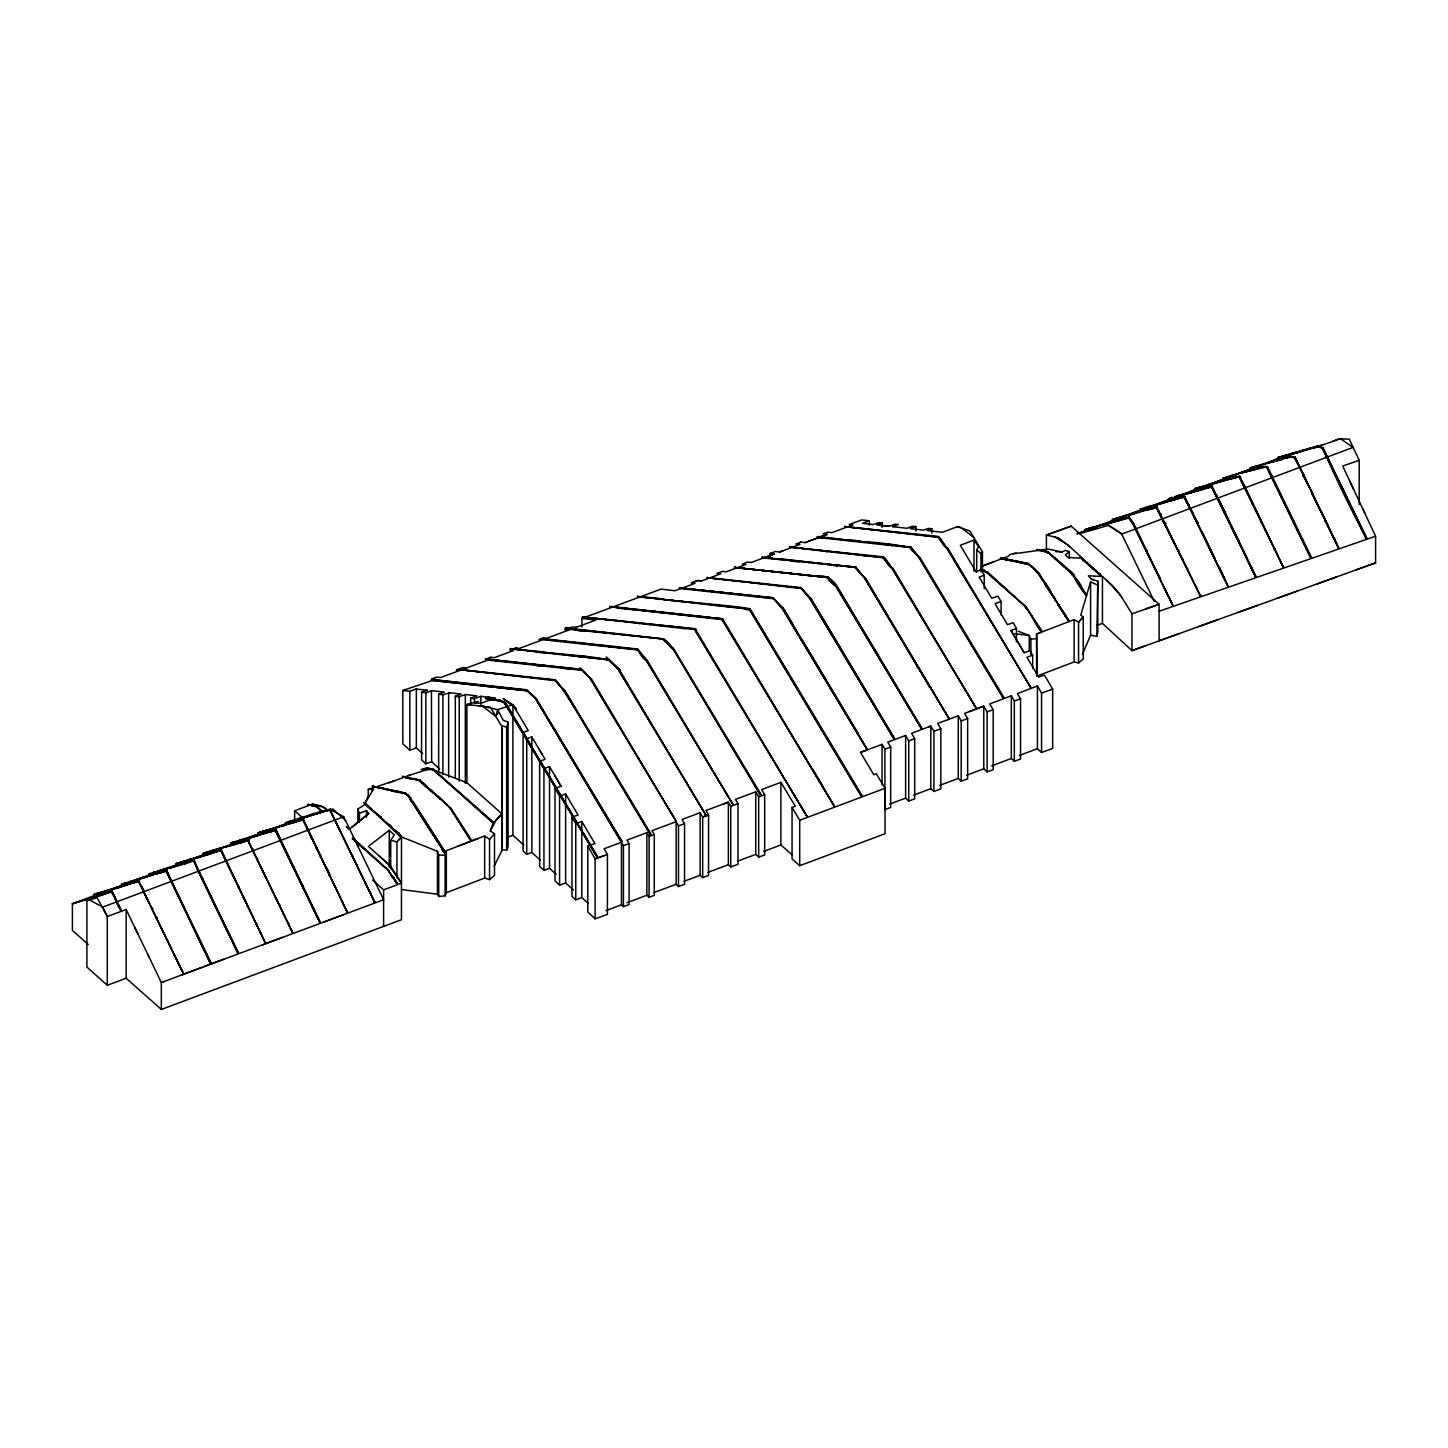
<?xml version="1.0" encoding="UTF-8"?>
<svg xmlns="http://www.w3.org/2000/svg" width="1448" height="1448" viewBox="0 0 1448 1448"><rect width="100%" height="100%" fill="white"/><g stroke="black" fill="none" stroke-linecap="round" stroke-linejoin="round"><path stroke-width="1.5" d="M478.709 672.234L478.474 671.293M500.139 701.013C461.822 695.257 510.8 700.47 504.972 703.782M497.895 674.334L497.623 673.374M536.231 678.515L535.959 677.555M617.717 668.741C581.553 633.048 645.862 693.936 607.961 659.437M726.86 593.59L726.606 592.63M745.014 582.349L744.761 581.39M763.711 584.395L763.458 583.435M772.508 572.141L772.255 571.182M782.409 586.44L782.155 585.481M864.365 542.511C861.433 540.719 894.755 543.959 891.715 545.552M514.927 663.039L515.216 662.08M517.063 676.433L516.809 675.474M524.393 664.071L524.683 663.112M534.384 665.103L534.131 664.143M607.961 659.944C592.485 655.763 552.557 653.844 540.014 651.564L510.275 648.74L608.576 659.98M551.76 640.559L551.507 639.6M570.874 642.641L570.621 641.699M575.453 628.993C577.571 631.491 565.173 624.939 565.39 628.903L663.745 638.948L575.453 628.993C575.29 631.69 587.906 631.256 585.209 630.061M588.811 656.885C564.231 656.216 592.829 655.654 588.503 657.845M589.988 644.74L589.734 643.781M605.59 619.997L605.336 619.038M609.101 646.822L608.848 645.862M614.748 634.224L614.495 633.265M722.679 619.69L609.916 606.748L722.86 619.092L621.826 608.558L621.572 607.599L621.283 608.558L621.572 607.599M628.215 648.903L627.961 647.944M633.029 609.771L632.776 608.83M639.238 623.672L638.966 622.712M644.233 611.002L643.98 610.042M649.12 597.391C669.32 601.192 727.819 604.703 749.865 608.703M653.79 638.477L653.537 637.518M655.437 612.214L655.184 611.273M660.016 599.562L660.306 598.603L637.482 596.54L738.914 608.124C735.892 605.698 748.254 611.146 750.1 609.662M666.641 613.445L666.388 612.486M677.845 614.676L677.61 613.717M694.587 629.663L695.293 629.066L807.169 816.726L694.587 629.663C697.121 627.02 681.736 630.151 683.836 627.618L582.458 616.957L684.071 628.559C675.637 626.151 715.584 632.36 683.836 627.618M689.393 589.499L689.158 588.54M726.317 580.304L726.063 579.345M744.489 569.082L744.236 568.123M753.829 570.096L753.575 569.136M763.168 571.109L762.915 570.15M764.309 597.662L764.055 596.721M855.316 567.96L856.148 567.435L781.124 558.928C771.983 559.996 770.336 556.43 762.173 557.842L855.895 567.182L855.316 567.96L865.126 578.567L855.895 567.182M781.848 573.155L781.594 572.195M791.187 574.168L790.934 573.209M800.527 575.2L800.273 574.241M808.925 549.679L808.672 548.72M809.866 576.214L809.613 575.254M828.292 577.299C825.487 580.739 840.854 588.449 837.179 588.576L921.67 728.76L838.066 588.123C833.867 578.729 823.043 574.53 818.953 576.268L734.462 567.471L828.727 577.661L734.462 567.471M845.777 540.484C842.32 538.837 863.334 540.719 863.822 542.511M845.614 553.733L845.904 552.774M846.392 566.059C844.401 567.67 854.917 565.625 855.714 567.598M854.736 528.23L854.483 527.289M873.307 530.258L873.035 529.316M891.552 544.973L892.258 545.552L883.135 543.941C888.764 542.801 910.104 548.267 910.593 546.62M891.316 532.285L891.606 531.344M901.308 545.606C899.353 546.837 912.656 547.109 910.593 547.163M590.513 679.148L591.128 678.46L675.999 821.034L590.44 679.058C592.884 679.42 579.978 668.705 580.974 669.682L562.222 668.198L562.512 667.238L562.765 668.198M459.885 683.456L460.174 682.515M488.338 686.569L488.628 685.61M507.307 688.651L507.596 687.691M529.95 651.455L530.24 650.496M560.774 641.609L561.064 640.649M593.825 618.785L594.133 617.825M594.676 632.088L594.965 631.129M598.277 658.912L598.567 657.953M616.251 621.228L616.54 620.269M623.961 635.292L624.251 634.333M671.22 600.793L671.51 599.834M672.324 627.346L672.614 626.387M688.524 615.889L688.814 614.947M704.796 604.449L705.086 603.508M707.583 591.544L707.873 590.585M716.941 592.558L717.249 591.617M799.767 560.973C802.192 562.747 787.911 561.1 790.445 559.942M799.061 548.665L799.35 547.706M827.007 551.706L827.297 550.747M854.537 541.498L854.827 540.538M854.935 554.765L855.225 553.806M863.479 529.262L863.768 528.303M873.542 556.792L873.85 555.833M440.916 681.393L441.206 680.433M450.4 682.424L450.708 681.465M468.591 671.202L468.881 670.243M469.369 684.506L469.659 683.546M478.854 685.538L479.143 684.578M487.759 673.284L488.048 672.324M496.012 660.976L496.32 660.016M497.822 687.601L498.112 686.642M505.479 662.008L505.768 661.048M506.927 675.383L507.216 674.424M516.791 689.682L517.081 688.723M520.194 650.387L520.484 649.446M526.095 677.483L526.384 676.524M543.597 665.175C546.33 666.714 534.059 665.99 534.565 664.505M545.263 679.564L545.552 678.605M549.48 653.591L549.769 652.632M552.756 667.166L553.046 666.207M559.236 654.659L559.525 653.7M562.222 668.198L562.512 667.238M568.992 655.727L569.281 654.768M571.67 669.229L571.96 668.27M579.888 643.69L580.177 642.731M599.001 645.772L599.291 644.831M604.431 633.156L604.739 632.197M618.115 647.871L618.405 646.912M627.473 622.459L627.762 621.5M633.735 636.36L634.025 635.401M643.491 637.41L643.781 636.468M649.899 624.903L650.188 623.943M661.121 626.133L661.41 625.174M682.406 602.006L682.696 601.065M693.61 603.237L693.9 602.278M698.226 590.531L698.515 589.571M699.728 617.12L700.018 616.16M610.368 606.368L711.656 617.753C707.891 618.133 724.995 617.88 721.973 619.563L834.482 806.482L722.679 618.966L721.973 619.563M716.416 579.291L716.706 578.331M715.982 605.68L716.271 604.721M727.186 606.893L727.475 605.934M735.113 581.336L735.403 580.376M735.674 594.603L735.964 593.644M745.05 595.635L745.34 594.676M753.811 583.381L754.1 582.422M754.408 596.648L754.698 595.689M772.508 585.408L772.816 584.449M780.816 559.887L781.124 558.928M791.223 587.454L791.513 586.494M808.799 562.946L809.088 561.987M817.686 550.692L817.975 549.733M818.12 563.96L818.428 563M826.645 538.457C829.867 538.131 818.482 535 817.342 537.443L910.846 547.579M827.46 564.973L827.749 564.014M835.93 539.471L836.238 538.511M836.311 552.72L836.6 551.76M836.781 565.987L837.071 565.028M864.239 555.779L864.528 554.819M873.126 543.525L873.416 542.566M882.031 531.289L882.321 530.33M900.602 533.317L900.891 532.357M909.887 534.312L910.177 533.371M919.172 535.326L919.462 534.384M928.44 536.339L928.747 535.398M662.931 639.491C663.6 634.658 685.483 663.618 663.564 639.545M1028.225 564.304L1000.55 558.584C1012.985 558.023 1005.98 562.096 1004.677 558.711L1028.424 563.725L1027.7 564.322L1010.577 560.159L1028.008 563.363L1031.555 566.548L1027.99 563.887M1017.51 562.168L1017.817 561.209M1042.18 550.349L1047.501 551.742L1036.804 549.679M406.309 776.942C388.607 774.933 443.884 784.617 402.435 776.581M380.046 787.404C381.657 788.907 374.67 787.404 376.408 786.626M387.322 788.997C388.933 790.481 381.928 788.979 383.684 788.201M408.734 797.178C411.666 792.056 388.317 792.201 390.942 789.775M394.272 791.513L394.58 790.572M397.91 792.309L398.218 791.35M409.386 778.644L409.712 777.685M409.929 778.644L420.354 780.273L405.983 777.902M416.517 779.169C415.467 779.115 429.839 786.264 426.364 786.879M1007.88 560.014L1007.645 559.073M1011.265 560.738L1000.405 558.005M1020.912 562.892L1021.22 561.933M1024.84 563.598L1025.039 563M1039.266 550.204L1039.718 549.842M1041.727 550.729C1057.167 554.095 1044.189 552.267 1044.623 550.874M773.069 598.169L782.391 608.757L783.223 608.214L773.069 598.169L782.879 608.721L867.062 749.25L783.042 608.088L782.336 608.667L867.062 749.25M782.391 608.757L783.223 608.214L792.581 623.853L791.694 624.305M1058.959 604.649L1058.09 605.119L1058.959 604.649L1058.09 605.119L1068.733 621.011L1038.614 572.756C1017.817 552.068 1051.339 586.15 1051.447 594.151L1052.171 594.024M450.165 808.744C445.278 800.943 423.721 786.771 419.468 780.273C439.124 798.174 453.369 809.649 450.219 808.274M554.747 680.542C554.131 676.107 571.236 701.52 573.861 707.203L574.747 706.751M800.454 588.413L800.853 587.526L809.812 598.712L894.357 738.969L810.645 598.169L801.016 587.616L706.914 577.68L801.106 588.467M1037.818 572.811L1068.733 621.011M554.783 680.089L564.811 691.239L555.308 679.764L458.853 669.555L555.399 680.614M882.755 557.733C882.737 554.656 886.809 565.064 892.059 568.557L976.26 708.253L892.71 567.888C892.24 571.091 886.14 557.046 883.316 556.973M864.655 578.603L865.488 578.078L948.965 718.516L864.746 578.223L929.869 687.492L930.756 687.022M637.699 649.12L647.509 660.777L646.623 661.229L647.509 660.777L646.677 661.302L733.086 804.708L647.328 660.632C641.808 660.451 636.975 646.043 637.12 649.88M919.498 558.512C922.521 558.258 910.249 550.765 910.195 547.507M937.616 537.28C937.634 534.185 941.743 544.937 946.901 548.466L1030.849 687.746L947.553 547.815C947.046 550.964 941.073 536.737 938.195 536.52M946.974 548.032L1030.849 687.746M1024.225 605.391C1037.003 621.427 1015.989 593.517 1027.519 610.26M1168.482 596.576L1132.897 524.122L1128.535 517.714L1129.404 517.244L1084.552 529.787L1093.765 526.909L1094.109 527.868M1202.093 531.724L1215.288 558.928M1082.38 654.369L1090.597 635.238L1096.86 636.269L1097.783 632.143L1097.783 581.155L1091.394 579.164L1088.407 575.779L1102.453 576.467L1112.281 585.444L1122.128 597.934M330.56 810.011C322.325 812.419 325.185 809.848 329.8 809.83L374.688 902.249L329.8 809.83M94.79 894.973L108.256 890.339L94.79 894.973L94.446 894.013L139.388 880.945L116.455 888.258L116.673 887.298L117.017 888.239M115.369 900.113C114.32 892.131 117.505 908.421 121.397 910.34L111.713 890.828L100.039 894.538M88.274 944.53L72.4 930.394L72.4 903.751L107.966 892.964C110.356 888.04 114.302 895.371 115.261 897.579M110.012 892.348L109.668 891.389L110.012 892.348L101.27 894.828L107.08 892.692L104.129 893.307M165.814 871.099C167.099 867.967 175.914 894.574 166.719 870.682L135.117 879.751L120.691 886.321L139.388 880.945L138.483 881.343L183.371 973.509L142.918 890.375L143.841 889.977L138.483 881.343M157.814 873.379L157.126 873.977M176.131 866.411L175.787 865.47M176.004 863.66L212.494 852.89L176.004 863.66L181.362 862.302C220.567 851.569 211.535 852.763 221.236 850.791M189.471 862.375L189.127 861.433L157.56 871.207L189.597 861.795M213.001 851.297L212.657 850.356M203.462 856.166C201.037 853.958 218.087 852.039 221.381 850.211C234.178 879.117 211.517 831.134 225.689 859.352L265.364 942.956L225.381 859.587M225.779 847.279L226.467 846.682C279.717 830.881 219.517 848.546 244.133 841.885L221.128 848.039L248.712 839.985L247.807 840.383L292.695 932.784L247.807 840.383M235.228 844.582L234.884 843.641M235.879 842.41C237.49 841.27 230.214 841.976 231.427 843.75L271.591 831.062L231.083 842.808M262.559 834.338C261.563 831.894 237.671 841.903 230.648 843.17M267.663 830.808L267.319 829.867M285.093 824.491C287.138 824.527 280.84 827.985 280.659 825.831L298.922 820.817L257.979 832.926L298.469 820.98M286.215 822.681L285.528 823.26L321.8 811.912L318.705 813.396M290.541 821.921L290.197 820.962M308.334 816.545C305.474 815.912 323.357 809.957 326.108 811.151M312.768 815.188L312.424 814.247L285.31 822.681M1111.684 522.837C1113.023 520.719 1105.711 525.063 1106.942 523.144L1084.552 529.787M1113.078 519.452C1110.435 520.321 1119.847 517.099 1116.77 518.8M1115.521 521.588L1129.404 517.244L1106.525 523.506L1107.286 524.104M1125.784 515.325C1127.811 516.502 1116.897 518.529 1112.372 520.049M1134.345 513.769C1133.187 513.497 1141.277 511.18 1138.743 512.52M1183.758 497.026L1184.645 496.574L1157.368 504.121L1184.645 496.574L1183.758 497.026L1188.156 505.008L1189.043 504.556L1188.138 504.972L1228.139 586.494L1184.645 496.574L1139.992 509.714M1112.173 519.47L1147.757 509.062C1132.77 514.583 1153.061 507.379 1156.119 506.909C1155.395 509.135 1135.558 512.501 1156.554 506.547M1144.608 507.506C1147.051 508.61 1172.301 499.795 1184.518 497.171M1184.174 496.212C1165.188 502.474 1159.776 503.524 1139.793 509.135M1167.613 499.397L1212.139 486.836L1211.795 485.894L1202.582 488.772L1212.139 486.836M1176.627 495.922C1219.415 485.931 1156.789 500.447 1181.369 495.632M1211.795 485.894L1176.192 496.302L1176.971 496.881M1208.428 485.297L1208.646 484.356L1208.99 485.297L1195.034 488.483L1239.904 476.338L1283.399 567.345L1238.999 476.736C1242.221 476.428 1217.442 481.894 1229.642 478.854M1207.18 488.103L1212.284 486.256L1211.379 486.673L1255.76 576.919L1212.139 486.184M1208.646 484.356L1208.99 485.297L1226.709 479.686L1195.234 489.062M1195.034 488.483L1239.904 476.338L1238.999 476.736M1222.655 478.148L1262.656 466.491L1267.525 466.745L1311.49 557.48L1310.585 557.896L1301.788 539.742L1266.62 467.161L1267.525 466.745L1244.628 471.885L1254.185 469.948L1253.859 469.007M1240.665 472.772C1237.588 475.161 1259.271 467.704 1245.063 471.505M1294.24 457.586L1295.145 457.17L1290.023 457.116L1290.313 456.156L1285.661 458.364L1290.62 457.116L1290.277 456.156L1290.059 457.116L1295.145 457.17L1290.747 456.518L1267.851 462.799L1277.082 459.939L1277.426 460.88L1276.647 460.301L1281.48 458.672L1281.824 459.631L1250.257 467.831L1290.313 456.156L1295.145 457.17L1338.64 548.195L1294.729 456.808M1322.567 448.174L1317.626 446.78L1317.97 445.839L1318.169 446.78L1299.888 451.233L1318.241 446.78L1317.897 445.839L1322.567 448.174L1317.97 445.839L1277.896 457.496L1318.368 446.201L1322.766 447.595L1366.749 538.33C1351.708 511.542 1334.368 475.722 1322.766 447.595L1366.749 538.33M1278.095 458.093L1300.648 451.812C1249.715 464.699 1321.572 446.979 1340.142 438.545L1353.102 447.36L1121.729 534.113L1108.426 525.425M1291.996 453.731L1291.507 453.369M1309.445 449.296L1309.101 448.355M101.831 894.81L101.975 894.231M102.862 894.502L102.518 893.561M103.677 892.276L103.822 891.697M105.921 893.579L105.595 892.638M108.998 892.656L108.654 891.715M107.966 892.964C108.075 889.85 112.365 892.692 110.139 891.751M112.003 889.597L121.469 886.9L121.125 885.959M126.7 882.791L121.342 884.149L135.46 880.692L135.117 879.751M138.918 880.583L121.161 886.484M126.266 882.954L148.927 876.076L139.334 879.352L140.04 878.755M134.809 882.864L134.935 882.284M152.891 874.357C154.031 875.316 146.845 876.637 148.022 876.076M166.23 870.339C159.479 872.022 164.022 873.216 157.343 873.017M162.791 870.447L162.447 869.506M193.905 860.384L238.033 953.146L197.58 870.013C193.742 858.139 194.865 859.026 184.457 863.732C210.883 854.447 177.181 867.261 171.805 867.171C167.787 868.185 150.049 874.031 149.108 873.542M171.678 867.75L171.335 866.809M176.783 864.239C180.529 862.284 198.032 856.655 199.01 857.506M180.566 865.071L180.24 864.13M185.67 861.542L185.326 860.601M190.122 860.202L189.779 859.261M212.44 851.315C190.774 857.705 209.725 850.863 221.544 847.659C217.254 850.193 212.639 850.537 203.535 853.994M207.897 854.827L207.553 853.886M234.667 844.582L235.372 843.985L207.77 852.058C210.431 852.51 204.91 851.424 203.335 853.415M230.775 845.922L230.449 844.98M239.68 843.243L239.336 842.284M240.332 841.053L239.988 840.111L240.332 841.053L239.988 840.111L249.364 837.777L230.865 843.75M244.766 839.713L244.441 838.772M253.672 837.016L253.328 836.075M279.573 839.46C281.745 840.021 277.002 833.125 276.043 829.794L253.798 836.437M280.659 825.831C273.762 830.247 268.966 828.111 258.197 833.505M263.21 832.166L262.866 831.206M267.011 832.998C261.744 832.546 287.066 826.645 270.903 831.659L248.658 838.374M302.904 819.242L347.357 912.421L303.374 819.604L257.979 832.926M294.342 822.754L293.998 821.794M294.976 820.564L294.65 819.622M299.428 819.224L299.084 818.283M303.881 817.885L303.537 816.944M317.221 813.848L316.877 812.907M1084.751 530.366L1116.209 520.99M1102.905 525.352C1101.132 522.819 1094.326 530.131 1085.312 530.366M1130.526 515.017C1131.865 513.696 1125.784 515.271 1126.254 515.687M1151.938 508.755L1157.024 506.909L1156.156 507.361L1200.501 596.069L1156.843 506.764M1168.174 499.397C1171.052 495.886 1172.898 498.908 1172.228 497.189M1171.323 500.936L1170.998 499.994M1213.515 483.451L1213.044 483.089M1222.854 478.745L1236.61 474.962L1236.266 474.021M1231.868 475.27C1233.461 476.193 1227.759 477.243 1223.415 478.727M1266.62 467.161C1263.651 464.917 1251.977 471.451 1249.461 470.256M1259.977 465.315L1259.525 465.478M111.17 891.443L110.736 891.606M244.115 841.885L243.789 840.944L243.554 841.903M540.122 859.949L531.85 852.474L526.728 854.302L523.108 850.953L523.108 732.398L528.23 730.534L512.918 704.742L503.162 698.569L516.465 708.995L512.918 704.742L497.659 709.647L495.976 716.669L482.691 706.244L466.908 704.524L466.908 783.259M1089.71 529.117L1089.367 528.176M1121.729 517.533L1121.385 516.592M1139.305 512.52L1138.544 511.94L1143.848 510.673L1121.168 517.533L1121.856 516.936M1162.527 503.433L1162.201 502.492M1175.722 499.669L1175.378 498.727M1230.963 479.016L1230.637 478.075M1282.711 455.885C1282.819 457.206 1283.507 455.704 1278.656 458.075M1304.702 449.604C1306.53 449.604 1301.082 453.079 1300.304 450.853M1120.48 520.339L1120.137 519.38M1124.861 519.072L1124.535 518.131M1180.12 498.42L1179.776 497.479M1189.822 492.157L1190.166 493.116L1202.021 489.171M1227.813 477.478L1227.47 476.537M1255.579 466.564L1250.475 468.41M1074.307 575.815C1071.049 576.195 1096.697 611.11 1081.873 587.526C1080.841 583.236 1070.742 572.684 1071.828 572.467C1069.674 576.051 1078.869 578.766 1071.828 572.467M1252.611 503.832L1252.954 503.488M1096.86 636.269L1097.783 581.155M152.239 908.747L152.583 908.421M179.57 898.575L179.914 898.231M206.919 888.384L207.245 888.04M220.585 915.806L220.73 915.86M234.232 878.194L233.798 878.321M252.676 849.505L253.02 849.18M311.791 838.392L303.229 819.55M370.254 892.982L370.598 892.656M445.115 895.841L445.115 855.297L446.328 850.7L484.664 835.949L489.551 839.315L489.551 879.624L484.664 878.067L446.328 892.692L445.115 895.841L438.726 896.475L437.477 894.212L437.477 851.279L401.494 836.926L396.951 841.885L396.951 877.651M1165.35 523.506L1165.676 523.162M1155.305 569.354L1160.174 578.15L1159.269 578.548M1164.083 587.508L1163.649 587.616M1196.935 523.108L1197.84 522.71L1196.935 523.108L1197.84 522.71L1188.138 504.972M1206.148 541.136L1205.732 541.262M1210.546 550.204L1210.89 549.86M1218.908 568.467L1219.813 568.069L1218.908 568.467L1219.813 568.069L1228.139 586.494M1283.399 567.345L1244.158 485.351M1257.009 512.918L1257.353 512.556M1251.362 567.851L1251.706 567.507M1280.231 494.257L1280.575 493.913M1289.028 512.411L1289.372 512.067M1297.824 530.547L1298.168 530.203M1316.666 502.836L1316.992 502.474M1331.092 466.021L1331.418 465.677M1338.64 548.195L1321.39 511.56M1366.279 538.62L1335.834 474.763M1325.445 520.972L1325.029 521.099M1339.889 484.175L1340.215 483.831M1334.242 539.127L1334.585 538.783M1146.508 551.217L1146.852 550.874M1182.926 559.779L1183.269 559.435M1238.185 540.629L1238.511 540.285M1284.629 503.325L1284.973 502.981M1293.426 521.479L1293.77 521.135M1335.49 475.107L1327.038 456.609M1361.88 529.552L1361.446 529.66M112.745 893.615L112.057 891.135M117.849 904.24L119.351 906.086L118.446 906.484M147.805 899.498L147.37 899.624M184.023 907.824L183.588 907.95M178.918 964.259L179.262 963.915M202.467 879.135L202.81 878.791M206.25 954.069L206.593 953.725M229.146 934.648L229.472 934.304M233.581 943.897L233.924 943.553M257.129 858.773L257.473 858.429M261.563 868.022L261.147 868.148M256.477 924.457L256.821 924.114M260.93 933.707L261.255 933.363M288.894 857.831L289.238 857.488M283.808 914.285L283.374 914.394M307.338 829.143L307.682 828.799M288.261 923.534L288.586 923.191M316.225 847.659L321.166 856.619L320.243 857.035M342.923 903.172L343.248 902.828M357.24 864.89L357.385 864.945M365.801 883.733L366.145 883.389M494.184 866.194L502.275 849.759L506.655 850.157L506.655 727.312L508.085 722.1L503.198 720.271L497.659 709.647L482.691 706.244M1353.084 511.397L1353.409 511.054M1246.963 558.783L1256.23 576.63M1262.964 467.451L1262.692 467.016M388.517 870.556L352.932 838.102L352.443 838.953L352.932 838.102L388.517 870.556L353.927 840.274M380.39 817.903L381.204 817.342L380.39 817.903L380.896 817.052L376.733 814.138L400.499 836.926L401.368 836.455L364.389 802.373C364.516 806.283 377.711 813.577 376.733 814.645M391.394 827.677C393.784 828.166 386.978 822.156 387.738 824.419M396.897 832.564C392.028 827.224 399.576 834.084 396.897 832.057M1061.42 564.503C1054.633 557.48 1065.185 566.892 1061.42 563.996M1083.339 560.34C1077.203 552.865 1089.53 566.041 1100.571 574.404C1102.67 578.259 1089.819 565.86 1085.385 562.168C1079.285 557.969 1081.801 556.503 1081.276 558.512M1087.448 563.996C1089.385 564.195 1084.896 560.394 1085.385 562.168M1096.679 572.213C1098.634 572.413 1094.145 568.611 1094.634 570.385M1098.742 574.041C1098.996 572.774 1101.24 574.784 1099.774 574.965M321.8 810.428L321.311 811.278L322.108 810.717L321.311 811.278L316.804 806.771L307.899 804.545L317.673 806.771L312.804 805.142L313.021 806.102M368.371 805.939C368.371 807.912 372.896 808.708 371.231 809.758M378.562 816.274L379.068 815.423L380.39 817.396M389.566 826.048L390.055 825.197L391.394 827.17M422.943 783.857C424.463 783.332 422.327 783.296 420.047 779.965M429.766 789.92C429.205 787.803 435.359 793.269 433.169 792.943M436.572 795.966C436.011 793.848 442.165 799.332 439.975 798.988M1056.515 560.141C1059.248 559.924 1052.587 558.856 1054.868 557.408M1063.882 566.693C1063.484 564.847 1068.262 569.046 1066.343 568.865M1086.416 563.091L1086.905 562.24L1087.448 563.489M1089.276 564.358C1088.842 565.896 1092.045 565.679 1090.525 566.729M1095.647 571.308L1096.154 570.458L1096.679 571.707M1041.528 632.143L1036.605 634.043L1036.605 676.234L1074.126 661.953L1078.561 662.985L1083.231 659.021L1083.231 616.957L1080.751 615.183L1090.597 581.879L1096.86 584.739M431.432 680.361L431.721 679.402L431.432 680.361L526.276 690.714C525.171 688.108 538.222 699.909 535.688 699.275M489.044 698.877L488.754 699.837M541.95 638.568L541.661 639.527L541.95 638.568L637.518 648.994M637.627 597.119L637.916 596.16M734.896 567.091L734.607 568.05M738.914 608.124L738.661 607.164L738.371 608.124M773.413 597.734L773.123 598.694L773.413 597.734L679.329 587.888L773.576 597.843M817.342 537.443L817.631 536.484M819.206 577.227L818.953 576.268M486.854 658.985L486.564 659.944L486.854 658.985L581.426 669.302M540.249 652.523L540.014 651.564M679.492 588.485L679.782 587.526M772.056 558.874L771.784 557.914M1091.557 567.652C1098.833 571.833 1090.706 566.783 1091.557 567.145M1092.57 568.557C1092.19 566.277 1099.086 575.146 1101.295 575.833M175.136 889.325L174.701 889.434M174.466 955.01L174.05 955.119M229.798 868.945L230.123 868.601M284.46 848.582L320.026 922.593L275.138 830.193L276.043 829.794L275.138 830.193M311.139 904.095L310.705 904.222M405.494 793.033C407.159 794.319 400.082 792.708 401.856 792.146L372.317 786.21L402.273 792.49L398.435 792.309M501.949 850.41L501.949 726.625L502.275 725.647L506.655 727.312M1000.858 557.643L1000.55 558.584M1004.242 558.349C1004.17 560.557 1004.767 557.444 1001.274 558.005M402.58 777.16L402.906 776.219M408.662 797.106C409.766 795.061 409.585 801.559 412.3 802.482L437.73 842.193L438.599 841.722M442.237 847.388C440.518 845.904 443.269 853.813 445.875 853.071L413.169 802.011C411.992 803.803 412.173 797.812 409.332 796.454M392.535 876.818L397.313 884.022L388.082 870.158L392.408 877.18L393.277 876.692L392.408 877.162L393.277 876.692L396.861 884.113M312.804 805.142L312.478 806.102M489.551 879.624L494.51 875.37L494.51 833.776L490.293 830.971L493.008 823.423L501.949 813.848L466.908 782.698L427.504 767.639L421.241 769.485L432.699 769.63M399.214 833.342C398.381 834.718 400.535 833.577 397.259 832.184M1027.501 610.223C1029.781 610.676 1036.804 627.599 1041.094 631.509L1041.963 631.038L1024.75 605.083M1065.746 615.291L1064.877 615.762L1065.746 615.291L1044.515 583.852L1045.384 583.381M983.355 570.403C995.735 575.815 979.898 570.132 984.206 570.385C981.002 571.037 989.943 572.376 986.794 572.63L1024.605 605.753L987.301 571.779M470.564 840.582L471.433 840.111L470.564 840.582L450.545 808.364M506.655 850.157L508.085 846.736L508.085 722.1M412.445 802.138L444.988 853.542M1049.71 553.607C1043.212 548.846 1052.877 555.851 1046.777 552.34M861.343 796.346L862.23 795.893L861.343 796.346L749.412 609.536L750.281 609.065L749.412 609.536M617.644 668.65L618.513 668.198L617.644 668.65L705.918 815.152L618.332 668.053M620.975 841.65L621.844 841.179L620.975 841.65L535.76 698.859L621.844 841.179M801.07 639.926L801.939 639.473L858.121 733.249L857.252 733.702M760.471 795.441L761.358 794.97L760.471 795.441L673.049 648.505M1003.102 698.099L1003.989 697.628L1003.102 698.099L919.444 558.457L920.331 558.005L919.444 558.457M364.806 803.332L368.607 795.73M504.845 703.656L505.732 703.185L597.409 857.288L504.845 703.656L505.732 703.185L499.94 700.072M809.921 598.314L893.905 739.059M650.532 835.17L651.401 834.718L650.532 835.17L564.43 690.895M490.293 830.971L496.121 820.075L501.949 813.848M976.694 572.231L976.694 549.806L978.468 546.62L973.979 539.995L960.295 545.317L976.006 571.689L981.074 569.842L984.224 575.254L984.224 588.757M1031.519 566.512L1027.591 563.743M1103.032 524.755L1102.344 525.352L1129.277 517.823M1226.709 479.686L1226.239 479.324M1106.725 524.104L1106.942 523.144M1129.965 515.036L1134.58 512.827L1134.906 513.769M1148.228 509.424L1147.757 509.062M1153.875 505.37L1153.748 505.949M1166.364 502.203L1166.599 501.243M1204.736 485.967L1204.247 485.605M1202.781 489.352L1203.035 488.935M1217.442 481.84L1213.08 483.614M1258.041 468.7L1258.258 467.74M1281.263 459.631C1279.561 458.799 1287.58 458.618 1285.878 457.423M99.369 893.036L94.229 894.973M107.568 890.936L117.161 887.66M125.343 885.561L125.578 884.601M130.447 882.031L130.664 881.09M130.048 883.787L129.578 883.642M143.786 878.013L144.004 877.054L121.56 884.728M157.56 871.207L162.918 869.85M81.74 900.928L72.4 903.751L153.922 873.198L153.542 872.185L153.325 873.144L171.805 867.171M176.258 865.832L171.117 867.768M180.656 862.899L180.873 861.94M184.457 863.732L184.674 862.773L185.018 863.732M176.203 864.239L190.249 859.605M207.987 852.655L208.204 851.696M208.041 854.23L189.561 860.202M217.58 849.379L217.11 849.017M216.241 852.148L216.458 851.189M257.545 835.677L257.762 834.736M493.225 822.754L432.337 768.562L493.533 822.229M1083.104 558.874L1081.638 558.132M1201.876 489.768C1199.596 489.696 1193.261 491.904 1194.22 490.908M304.008 817.287L303.32 817.885L317.963 813.396M1143.848 510.673L1143.359 510.311M1148.789 507.216L1149.006 506.257M1200.338 487.216L1199.849 486.854M1222.311 480.953L1221.841 480.591M1263.887 463.704L1264.231 464.645M106.392 893.271L106.609 892.33M107.641 892.022L107.405 892.964L109.125 892.059M134.501 882.447L139.243 881.524M148.891 874.483L153.886 873.126L153.542 872.185M162.267 872.04L161.561 872.637L166.574 871.28M166.665 869.108L166.882 868.148M193.996 858.863L193.797 858.284M221.58 848.184L221.128 848.039M276.206 827.188L275.772 827.55M290.668 821.324L285.528 823.26M289.329 824.093L289.546 823.152M295.121 819.984L294.415 820.582L299.573 818.645M312.207 815.188L312.424 814.247M321.112 812.509L321.329 811.55L316.913 813.432M1157.585 504.7L1157.803 503.741M1268.068 463.396L1268.285 462.437L1268.629 463.378M1272.466 462.129L1272.683 461.188L1273.027 462.129M1276.865 460.88L1277.082 459.939L1277.426 460.88M1295.688 453.061L1295.471 452.482M488.591 699.239L499.868 700.579M539.706 652.523L549.317 652.994M578.748 656.795L579.037 655.835M648.831 598.35L649.555 597.753L638.17 597.119M845.234 540.484L845.958 539.887L826.935 537.498M882.411 544.539L882.701 543.579M1188.156 505.008L1184.482 496.465M390.725 868.764L390.725 840.274L394.308 834.971L389.241 830.283L368.407 846.374L388.136 863.931L401.44 883.189L383.611 889.85L372.498 879.95M981.744 566.259L1008.007 556.394L1010.595 554.204L1048.28 549.1L1062.036 551.996L1065.384 550.385L1069.239 551.634L1069.239 558.313M735.331 567.471L828.727 577.661L827.894 578.186M371.973 791.169L373.349 789.305L368.281 789.45L368.281 798.192M373.349 789.305L363.864 805.233L357.873 809.034L357.873 822.319M1044.967 583.779L1055.375 599.182L1054.705 599.816M1041.583 578.458L1038.415 572.594M1073.764 576.105L1078.977 583.834L1076.769 579.671M1061.945 610.368L1068.95 620.45M980.948 571.562L980.948 553.589L982.432 551.869L969.87 530.909L957.309 526.746L942.395 532.267L927.028 530.547L931.806 528.737L931.806 533.226M823.532 787.278L812.328 768.58M911.679 656.27L920.711 671.619M1049.112 553.064L1072.045 572.684L1071.194 573.191M489.551 839.315L494.51 833.776M143.135 890.158L183.371 973.509M238.504 952.856L198.05 869.759M1129.205 517.063L1133.802 523.724L1172.88 605.644L1168.826 596.232M1150.472 560.412L1151.377 559.996M1220.157 504.465L1221.062 504.049M1271.018 476.229L1271.923 475.831M1303.037 475.722L1303.942 475.324L1303.037 475.722L1303.942 475.324L1294.421 457.767M1195.686 587.11L1196.591 586.712M1260.973 522.095L1261.19 521.895M1223.307 577.535L1224.212 577.137M1311.834 493.877L1312.739 493.46L1311.834 493.877L1312.739 493.46L1303.236 475.505M1282.964 567.471L1283.869 567.055M1192.537 514.04L1193.442 513.642M1178.093 550.837L1179.016 550.421M1224.555 513.533L1225.46 513.135L1224.555 513.533L1225.46 513.135L1211.379 486.673M1233.352 531.688L1233.551 531.47M1200.084 596.196L1200.989 595.78M1274.168 549.317L1275.073 548.919M1306.187 548.828L1306.404 548.611M265.581 877.398L266.504 876.981M247.156 906.086L247.355 905.869M210.268 963.445L211.173 963.047L210.268 963.445L170.719 879.95M324.696 866.284C325.257 863.587 331.556 876.746 329.149 875.533M264.93 943.082L265.853 942.684M1133.657 523.669L1133.35 523.886M1186.889 568.974L1187.794 568.575M1301.788 539.742L1302.693 539.344M1275.398 485.297L1275.616 485.098M1265.371 531.181L1266.276 530.764M119.46 908.62L120.365 908.204M156.257 918.123L157.162 917.724M169.597 945.87L170.502 945.472M192.475 926.449L193.398 926.032M215.372 907.009L216.277 906.611M238.25 887.57L239.155 887.172M196.928 935.698L197.145 935.48M274.487 895.896L274.686 895.679M297.365 876.456L297.582 876.257M278.921 905.145L279.844 904.747M301.817 885.705L302.723 885.307M306.252 894.973L307.175 894.556M360.914 874.61L361.131 874.393M346.923 912.548L347.846 912.131M113.324 895.86L114.229 895.443M120.492 910.738L121.397 910.34M160.71 927.372L160.927 927.173M302.668 819.803L298.216 821.414L298.451 820.455M242.703 896.819L243.608 896.421M182.937 973.617L183.842 973.219M292.912 867.207L293.817 866.809M251.59 915.335L252.495 914.919M347.574 846.845L347.792 846.628M352.027 856.094L352.932 855.696M319.592 922.72L320.515 922.322M374.272 902.357L375.177 901.959M248.223 839.623L248.567 840.564M112.057 891.787L110.464 892.04L111.713 890.828M1161.423 514.149L1160.988 514.312M325.8 810.735L330.216 809.07M535.597 699.167L536.484 698.714L526.692 689.827M271.138 831.224L271.464 831.641M275.554 829.433L275.898 830.374M1128.933 516.882L1128.698 517.823M1198.184 490.021L1198.383 490.601M1250.257 467.831L1251.181 467.813M193.58 860.094L193.905 861.035M216.023 851.551L220.892 849.849M271.12 830.7L270.903 831.659L275.337 830.392M1069.239 551.634L1065.33 554.91L1067.972 557.462L1082.47 558.258L1067.502 544.593L1054.56 536.937M1239.434 475.976L1239.76 476.917M1267.072 466.383L1267.362 467.342M711.221 617.391L609.916 606.748M711.203 617.916L722.425 618.73M762.028 557.263L855.714 567.073M526.131 690.117L431.287 679.764M883.407 557.806L789.594 547.054L883.153 556.846M582.458 616.957L695.04 628.848M938.268 537.353L844.745 526.638L938.033 536.394M307.899 804.545L317.221 806.934M351.882 827.206L368.643 813.704L366.507 810.645L359.43 813.396L359.43 822.12M413.114 778.427L412.807 779.386M1193.297 513.569L1188.355 504.755M388.028 870.085L397.313 884.022M1049.148 553.082L1071.737 573.209M590.44 679.058C585.227 670.931 569.498 658.695 591.001 679.112M1216.211 495.288L1255.76 576.919M193.561 860.745L193.145 860.854M488.139 697.158L495.415 697.99L481.026 703.257L475.053 703.04L477.876 701.538L466.908 704.524L469.387 704.796M475.053 703.04L477.876 701.538M1164.916 523.615L1165.821 523.217M1243.38 485.804L1244.303 485.406M1252.176 503.958L1253.099 503.542M1330.658 466.147L1331.563 465.731M1279.815 494.383L1280.72 493.967M1256.574 513.026L1257.479 512.628M1154.87 569.48L1155.775 569.082M1182.491 559.905L1183.396 559.507M1210.112 550.331L1211.035 549.914M1339.454 484.302L1340.359 483.885M1288.593 512.52L1289.516 512.121M1237.75 540.756L1238.655 540.339M1316.232 502.945L1317.137 502.546M1320.63 512.013L1321.535 511.615M1297.39 530.674L1298.295 530.258M1352.649 511.524L1353.554 511.108M1250.927 567.96L1251.85 567.562M1333.807 539.235L1334.73 538.837M112.311 893.724L113.215 893.326M117.415 904.366L118.32 903.95M252.242 849.632L253.147 849.234M202.032 879.262L202.937 878.846M151.823 908.873L152.728 908.475M229.363 869.072L230.268 868.673M306.904 829.27L307.809 828.853M256.694 858.881L257.599 858.483M179.136 898.683L180.059 898.285M206.485 888.511L207.39 888.095M311.356 838.519L312.261 838.12M288.46 857.958L289.383 857.542M315.809 847.768L316.714 847.37M228.712 934.756L229.617 934.358M178.484 964.368L179.389 963.97M256.043 924.584L256.948 924.168M205.815 954.196L206.738 953.78M233.617 943.77L234.069 943.607M260.495 933.833L261.4 933.435M287.826 923.661L288.731 923.245M365.367 883.859L366.272 883.443M342.488 903.281L343.393 902.882M370.29 892.873L370.724 892.71M1326.259 457.079L1327.164 456.663M1146.074 551.344L1146.997 550.928M1284.195 503.451L1285.118 503.035M1292.992 521.606L1293.897 521.189M1246.547 558.892L1247.452 558.494M368.281 789.45L393.747 781.033M749.847 609.246L738.209 607.526M143.569 877.416L153.379 874.719M1042.144 550.874L1049.51 553.208M738.661 607.689L637.482 596.54M319.031 813.07L330.56 809.36M422.943 783.35L446.798 804.545M1096.027 570.91L1094.996 570.005M1097.041 571.833L1097.711 572.612M457.405 846.428L477.786 838.591M1078.561 662.985L1078.561 622.097L1074.126 619.617L1036.605 634.043L1037.003 674.623M867.044 749.974L860.492 752.417L873.832 774.752L876.312 773.757L885.072 788.255L885.072 833.704L799.712 865.705L792.056 858.899L792.056 807.459L795.332 806.228L780.888 782.318L761.666 789.576L764.671 794.789L764.671 854.972L758.68 857.107L755.747 854.411L755.747 791.803L735.421 799.405L738.009 803.712L738.009 864.311L730.751 866.899L728.344 864.709L728.344 802.12L706.009 810.5L708.543 814.952L708.543 875.479L702.678 877.597L700.144 875.28L700.144 812.69L682.08 819.478L684.542 823.641L684.542 884.276L678.497 886.502L676.144 884.276L676.144 821.704L652.034 830.681L654.279 834.591L654.279 895.371L649.102 897.308L646.858 895.28L646.858 832.709L626.984 840.093L629.066 843.587L629.066 904.548L623.418 906.611L621.464 904.819L621.464 842.247L623.418 845.614L623.418 906.611M984.224 575.254L979.174 577.082L991.771 598.332L997.925 596.16L1001.093 601.554L995.048 603.653L1007.482 624.685L1013.129 622.658L1016.46 628.486L1010.994 630.495L1024.17 652.74L1029.926 650.623L1032.696 655.238L1026.94 657.247L1038.687 677.157L1044.424 675.039L1052.66 689.139L1052.66 748.435L1041.546 752.471L1041.546 693.067L1037.42 685.99L1017.437 693.574L1020.55 698.805L1020.55 759.005L1014.324 761.268L1011.337 758.481L1011.337 695.818L989.708 703.909L993.201 709.719L993.201 769.666L987.12 771.875L983.771 768.816L983.771 706.153L969.418 711.547M882.067 527.307L882.067 522.891L876.728 524.9L889.325 526.294L894.973 524.176L898.303 524.52L892.891 526.71M981.31 566.439L993.636 561.806M723.765 803.839L728.344 802.12L730.751 806.228L730.751 866.899M948.965 719.258L937.67 723.475L940.838 728.778L940.838 788.943L933.924 791.477L933.924 731.258L930.829 726.027L911.606 733.285L914.702 738.733L914.702 798.844L908.729 801.052L908.729 740.905L905.615 735.457L887.769 742.191L890.701 747.114L890.701 807.459L884.891 809.559L884.891 749.141L882.067 744.363L860.492 752.417M928.476 726.914L930.829 726.027L930.829 788.689L933.924 791.477M1010.378 696.18L1011.337 695.818L1014.324 701.013L1014.324 761.268M763.603 851.46L780.888 844.944L792.454 855.116M889.76 804.092L905.615 798.12L908.729 801.052M966.522 775.295L983.771 768.816M913.525 795.205L930.829 788.689M1019.428 755.458L1037.42 748.67L1041.546 752.471M915.86 531.072L915.86 526.565L910.267 528.647L923.571 530.149L928.295 528.375L931.806 528.737M294.65 819.351L294.65 810.753L312.46 804.092L321.637 806.084L326.614 810.029M155.244 872.692L292.641 821.197M1210.438 483.976L1250.239 469.098M1077.402 533.715L1091.919 528.303M1110.978 521.171L1195.487 489.569M1234.854 474.854L1190.546 491.415M1236.918 474.075L1278.349 458.582M390.725 840.274L396.951 841.885L401.494 836.926L401.44 919.733L161.325 1009.455L126.157 978.251L107.279 985.292L86.898 967.083L86.898 900.728L89.505 899.95L102.772 907.082L343.719 816.744L358.199 846.863M162.9 981.943L161.325 982.54L161.325 1009.455M947.969 719.62L958.268 715.783L961.2 720.905L961.2 781.178L967.662 778.843L967.662 718.642L964.603 713.375L983.771 706.153L987.12 711.855L987.12 771.875M621.464 842.247L604.087 848.763L607.418 854.483L607.418 914.394L595.11 918.846L587.798 912.023L587.798 846.121L594.929 843.587L581.806 821.432L575.761 823.622L575.761 899.823L581.806 897.597L588.377 903.516M799.712 865.705L799.712 820.256L885.072 788.255M939.734 785.359L958.268 778.409L961.2 781.178M991.663 765.847L1011.337 758.481M606.024 910.611L621.464 904.819M684.09 881.307L700.144 875.28M707.873 872.384L728.344 864.709M737.448 861.252L755.747 854.411M581.933 627.074L581.933 618.423L582.892 618.061M584.033 617.644L661.066 589.101L674.931 590.766L694.968 583.363L691.348 582.892L697.791 580.503L701.52 580.919L720.688 573.824L716.941 573.39L722.48 571.345L726.154 571.797L745.955 564.467L742.281 564.05L747.566 562.077L751.259 562.494L774.209 554.005L770.064 553.48L770.064 557.842M490.094 657.501L494.619 657.573L513.551 650.55L510.71 649.826M539.995 652.089L530.674 650.858M570.602 642.224L561.498 641.011M827.55 551.706L818.41 550.095M589.734 644.306L580.612 643.093M579.037 656.36L569.716 655.13M608.848 646.387L599.725 645.174M486.401 659.347L553.48 666.569M837.324 565.987L828.184 564.376M864.782 555.761L855.659 554.168M470.672 704.868L470.672 698.207L476.953 695.873L465.315 694.533L459.215 696.796L455.306 696.289L455.306 777.25M470.672 698.207L474.473 698.696L480.863 696.307L489.388 697.303M608.305 659.546L510.275 648.74M663.293 639.111L565.245 628.305M526.565 690.28L432.156 679.764M773.413 598.277L680.216 587.888M800.853 588.051L706.914 577.68M883.135 557.371L789.594 547.054M938.014 536.937L844.745 526.638M555.127 680.18L458.853 669.555M637.5 649.519L542.385 638.93M810.645 598.169L894.357 738.969M919.878 558.168L910.774 546.747M394.815 791.513L376.824 786.988M405.856 777.323L403.322 776.562M180.439 862.302L181.362 862.302M207.77 852.058L208.675 852.058M72.4 903.751L73.993 903.154M166.466 868.529L167.371 868.51M321.311 810.771L317.365 806.464M257.346 835.098L258.251 835.098M125.143 884.981L126.048 884.963M103.116 893.615L104.021 893.615M244.259 841.306L243.354 841.306M1148.572 506.619L1149.477 506.619M1077.167 533.805L1112.625 520.556M1130.87 513.732L1150.762 506.293M1270.131 461.659L1290.023 454.219L1322.82 444.934M1189.387 492.537L1190.292 492.519M1244.628 471.885L1245.533 471.867M1166.165 501.605L1167.07 501.605M1253.425 469.369L1254.33 469.369M1257.823 468.12L1258.728 468.102M1039.7 550.367L1042.596 550.711M1332.739 441.242L1339.291 438.78L1349.246 439.142L1359.201 460.301L1359.201 504.411M401.82 792.671L372.317 786.21M405.458 793.558L402.073 793.088M409.096 796.798L405.585 793.106M378.923 815.876L377.095 814.247M1086.778 562.693L1085.747 561.788M1071.249 572.738L1069.601 570.494M389.928 825.668L388.082 824.039M1092.932 568.177L1083.701 559.96M181.525 975.011L201.743 967.481M203.897 966.685L224.404 959.047M262.359 944.91L282.577 937.381M322.995 922.322L343.194 914.792M654.044 892.529L676.144 884.276M626.984 902.683L646.858 895.28M509.986 650.098L515.56 648.034L519.199 648.451L542.276 639.889L538.982 639.491L543.543 637.826L546.873 638.188L568.974 630.007L565.245 629.554L572.141 626.984L576.376 627.255M422.599 753.575L416.336 747.91L409.838 750.263L402.816 743.819L402.816 690.461L435.739 679.365L431.83 678.913L436.771 677.085L440.699 677.537L460.138 670.334L456.464 669.917L462.672 667.619L466.292 668.035L489.026 659.636L485.46 659.202L491.053 657.139M869.361 525.208L869.361 520.809L861.705 519.923L849.324 524.484L852.836 524.882L831.894 532.665L827.804 532.14L823.188 533.878L827.279 534.366L805.016 542.602L800.925 542.149L795.911 543.995L799.948 544.466L779.621 552.014L775.422 551.507L770.064 553.48M779.621 552.014L783.151 550.692M762.462 558.349L774.209 554.005M805.016 542.602L827.279 534.366M415.956 689.049L427.287 690.171L421.585 692.289L421.585 759.91L425.839 763.82L431.649 761.739L439.595 768.942M402.816 690.461L409.838 691.311L416.336 688.904L416.336 747.91M408.209 775.694L430.038 768.616M137.868 933.851L126.157 909.507L107.279 916.512L107.279 985.292M649.102 897.308L649.102 836.51L654.279 834.591M799.712 542.584L800.925 542.149M691.492 582.911L697.791 580.503L701.52 580.919M575.888 627.437L595.798 620.088L581.933 618.423M869.361 520.809L862.556 523.307L873.506 524.556L878.846 522.547L882.067 522.891M427.287 690.171L421.585 692.289L425.839 692.796L431.649 690.66L444.373 692.126L438.672 694.226L438.672 773.033M389.096 782.753L409.748 775.114M556.104 874.339L549.534 868.329L543.941 870.357L539.633 866.465L539.633 761.322L545.082 759.295L538.475 748.109M543.941 870.357L543.941 768.598L549.534 766.625L561.046 786.264L555 788.346L555 880.999L559.598 885.181L565.643 882.954L573.408 889.977M438.672 694.226L442.871 694.732L449.948 692.778M559.598 885.181L559.598 796.183L565.643 793.993L578.078 815.025L571.978 817.161L571.978 896.384L575.761 899.823M678.497 886.502L678.497 825.849L684.542 823.641M431.432 690.732L431.649 761.739M908.729 740.905L914.702 738.733M1145.531 645.736L1131.974 650.623L1102.453 623.4L1102.453 576.467M1178.781 633.753L1159.106 640.849L1159.106 604.287L1071.194 526.131L1046.397 535.072L1046.397 550.131M1198.455 626.658L1218.148 619.581M1237.823 612.486L1257.516 605.391M1277.19 598.314L1296.865 591.218M1316.558 584.123L1336.233 577.046M1355.907 569.951L1375.6 562.856L1375.6 536.212L1362.659 508.628M1375.6 562.856L1131.974 650.623L1131.974 613.843L1119.322 593.372L1106.344 580.033M933.924 731.258L940.838 728.778M623.418 845.614L629.066 843.587M1014.324 701.013L1020.55 698.805M1041.546 693.067L1052.66 689.139M607.418 854.483L595.11 858.827L595.11 918.846M1071.194 526.131L1046.397 535.072L1058.416 537.805L1070.452 547.272M1131.974 613.843L1159.106 604.287L1145.531 609.065M961.2 720.905L967.662 718.642M884.891 749.141L890.701 747.114M604.305 855.587L595.11 858.827L587.798 846.121M987.12 711.855L993.201 709.719M526.728 854.302L526.728 738.679L531.85 736.905L541.86 753.829M1359.201 460.301L1342.676 466.021L1353.645 489.424M1159.106 611.237L1375.6 536.212M730.751 806.228L738.009 803.712M507.198 837.252L512.918 835.297L523.633 844.926M758.68 857.107L758.68 796.834L764.671 794.789M1096.426 625.427L1102.453 623.4M320.895 811.93L326.252 810.572M286.089 823.26L332.787 808.907L345.493 820.437M158.465 871.207L153.578 872.71M185.145 863.135L180.258 864.655M152.474 874.737L157.38 873.542M94.011 894.393L103.369 891.859M83.513 900.403L105.722 893.688L86.898 900.728L97.088 897.651L107.279 916.512L102.772 907.082M1135.051 513.171L1116.553 518.203L1117.331 518.782M1079.575 533.66L1108.86 525.28L1121.422 533.498L1154.273 601.264M1277.896 457.496L1287.453 455.577M220.476 850.61L221.381 850.211L225.345 859.696M1012.985 553.661L1016.17 552.937M1234.601 477.188L1239.198 476.935M119.677 908.403L121.252 910.285M1322.078 447.776L1353.12 511.271M1312.033 493.659L1325.481 520.864M1325.228 520.882L1334.278 539M1224.755 513.316L1238.203 540.502M1237.95 540.538L1247 558.656M1018.342 631.238L1029.238 635.509L1030.904 639.165L1037.003 638.55M581.046 670.225L581.861 669.664L487.288 659.347M983.445 570.983L987.373 572.648M844.908 527.235L845.198 526.276M1036.949 550.276L1037.257 549.317M582.621 617.554L582.911 616.595M565.39 628.903L565.697 627.943M459.016 670.153L459.306 669.193M1290.059 457.116L1294.965 457.767M707.077 578.277L707.366 577.318M308.026 805.142L308.352 804.183M789.757 547.652L790.047 546.692M762.173 557.842L762.462 556.883M828.546 578.241L827.84 577.661L837.704 588.612M510.438 649.337L510.728 648.378M372.462 786.789L372.788 785.83M437.477 851.279L438.726 854.99L445.115 855.297M1038.705 550.548L1045.076 550.946M1055.683 551.616L1062.036 551.996M874.085 593.789L865.307 577.951M915.86 526.565L912.457 526.221L906.991 528.285L892.547 526.674M957.309 526.746L960.531 527.108L973.834 537.516M817.197 536.846L910.14 547L919.969 558.476M679.329 587.888L772.979 598.115M680.035 588.467L773.666 598.694M541.498 638.93L551.489 640.143M541.661 639.527L637.772 649.953M486.564 659.944L581.68 670.261M431.721 679.402L526.565 689.755M431.975 680.361L526.819 690.714M489.478 699.239L499.433 700.434M817.885 537.425L826.917 538.023M494.456 699.475L499.886 700.054M879.678 525.226L889.325 526.294M456.464 669.917L460.138 670.334M478.6 705.809L490.275 707.131L501.949 726.625M466.292 668.035L462.672 667.619M565.245 629.554L568.974 630.007M515.56 648.034L517.262 648.233M485.46 659.202L487.361 659.437M457.116 696.524L455.306 696.289L461.242 694.099L448.627 692.615L448.627 777.124M1014.758 633.645L1029.238 635.509L1029.238 651.22M401.494 889.524L437.477 894.212M980.386 569.317L983.789 570.041M980.803 569.679L984.206 570.385L980.622 570.259M403.123 777.16L406.273 777.467M312.46 804.092L324.714 807.568L327.791 810.283M1091.394 579.164L1093.222 579.725M1147.793 509.587L1152.499 508.755M499.469 700.434L505.497 703.764M330.416 809.631L343.719 816.744M976.694 549.806L980.948 553.589M1049.148 553.589L1071.249 573.245M1031.012 566.041L1034.904 569.535M986.794 572.123L1024.677 605.825M432.337 769.069L492.736 822.772M405.096 793.45L409.223 797.16M363.901 802.717L399.214 834.175M346.163 826.609L349.239 829.324L368.643 813.704L368.009 812.799M316.859 806.808L321.673 810.88M294.65 810.753L303.845 818.916M1080.244 557.1L1081.783 558.494M379.412 856.166L390.417 865.995L401.44 883.189M608.45 659.908L618.206 668.723M526.203 690.171L536.176 699.239M662.949 639.002L673.175 648.849M1034.433 569.082L1038.27 573.227M800.509 587.942L810.301 598.658M828.455 577.408L837.795 587.87M555.217 680.506L564.811 691.239L650.985 835.08M855.388 567.507L865.126 578.567M883.226 557.679L892.547 568.503M882.809 557.281L892.113 568.105L976.26 708.253M637.192 649.446L647.147 661.247M937.689 536.846L947.372 548.412M1024.605 605.753L1027.99 610.187M1071.303 572.793L1074.126 576.413M1128.662 517.352L1133.386 524.14M408.788 796.744L445.441 853.451M399.123 834.03L400.951 836.835M398.797 833.776L400.625 836.582M399.34 833.469L401.168 836.274M450.799 808.038L471.433 840.111M450.274 808.328L471.016 840.51M412.97 801.848L445.676 852.908M393.078 876.529L397.53 883.479M1078.688 583.797L1086.362 595.599M1027.646 609.88L1041.546 631.437M1156.3 507.053L1200.501 596.069M920.15 557.86L1003.989 697.628M919.607 558.15L1003.555 698.008M865.035 578.44L948.965 718.516M837.885 587.979L921.924 728.254M837.614 588.485L921.67 728.76M837.324 588.268L921.381 728.543M810.464 598.024L894.592 738.48M782.499 608.359L866.773 749.014M750.118 608.938L862.23 795.893M749.847 609.427L861.777 796.255M749.557 609.21L861.488 796.038M722.136 619.237L834.482 806.482M694.75 629.355L807.169 816.726M792.056 807.459L799.712 820.256M673.32 648.197L761.358 794.97M672.777 648.487L760.924 795.332M646.785 660.921L733.086 804.708M617.789 668.342L705.918 815.152M590.585 678.75L675.999 821.034M564.973 690.606L651.401 834.718M536.303 698.588L621.663 841.053M536.05 699.076L621.409 841.559M535.76 698.859L621.12 841.324M505.551 703.058L597.662 856.8M505.298 703.565L597.409 857.288M505.008 703.33L597.119 857.071M1010.994 630.495L1024.17 652.74M646.858 832.709L649.102 836.51M539.633 761.322L543.941 768.598M555.055 776.056L561.046 786.264M555 788.346L559.598 796.183M571.978 817.161L575.761 823.622M755.747 791.803L758.68 796.834M700.144 812.69L702.678 817.034L702.678 877.597M526.728 738.679L523.108 732.398L523.705 733.448M676.144 821.704L678.497 825.849M1183.939 496.736L1188.591 504.899M138.682 881.126L143.352 890.267M166.574 870.628L211.173 963.047M166.249 870.99L210.702 963.318M166.013 870.881L210.485 963.228M193.344 860.637L238.033 953.146M1322.295 447.885L1326.694 456.953M1352.848 511.307L1366.043 538.529M1294.675 457.459L1321.047 511.904M1334.024 539.036L1338.423 548.104M1266.819 466.944L1310.802 557.679M1239.198 476.519L1243.814 485.695M1216.537 494.926L1247.307 558.421M1246.746 558.675L1255.543 576.829M1192.736 513.823L1227.922 586.404M1133.096 523.923L1172.88 605.644M220.675 850.392L265.364 942.956M134.899 927.679L149.597 958.196M148.221 955.336L161.325 982.54L383.611 899.751L357.023 844.401M329.999 809.613L374.688 902.249M302.885 819.894L347.357 912.421M275.898 829.74L320.37 922.267M275.554 830.084L320.026 922.593M275.337 829.994L319.809 922.521M248.006 840.166L292.695 932.784M197.797 869.796L237.816 953.055M111.496 891.389L120.926 910.629M1349.735 481.062L1364.631 512.809M357.873 809.034L359.43 813.396M1090.597 581.879L1090.597 635.238M1074.126 619.617L1074.126 661.953M1037.42 685.99L1037.42 748.67M1032.696 655.238L1032.696 668.487M1030.904 639.165L1030.904 654.333M1016.46 628.486L1016.46 641.971M1001.093 601.554L1001.093 614.911M982.432 551.869L982.432 572.159M973.979 539.995L973.979 571.308M958.268 715.783L958.268 778.409M905.615 735.457L905.615 798.12M882.067 744.363L882.067 784.617M780.888 782.318L780.888 844.944M581.806 821.432L581.806 897.597M565.643 793.993L565.643 882.954M549.534 766.625L549.534 868.329M531.85 736.905L531.85 852.474M512.918 704.742L512.918 835.297M502.275 725.647L502.275 849.759M497.659 709.647L497.659 714.154M484.664 835.949L484.664 878.067M480.863 696.307L480.863 705.285M474.473 698.696L474.473 703.185M465.315 694.533L465.315 783.332M459.215 696.796L459.215 781.087M446.328 850.7L446.328 892.692M442.871 694.732L442.871 774.734M438.726 854.99L438.726 896.475M425.839 692.796L425.839 763.82M409.838 691.311L409.838 750.263M389.241 830.283L389.241 867.515M383.611 889.85L383.611 926.394M366.507 810.645L366.507 817.197M126.157 909.507L126.157 978.251M1083.231 616.957L1078.561 622.097L1083.231 616.957M708.543 814.952L702.678 817.034L708.543 814.952"/></g></svg>
